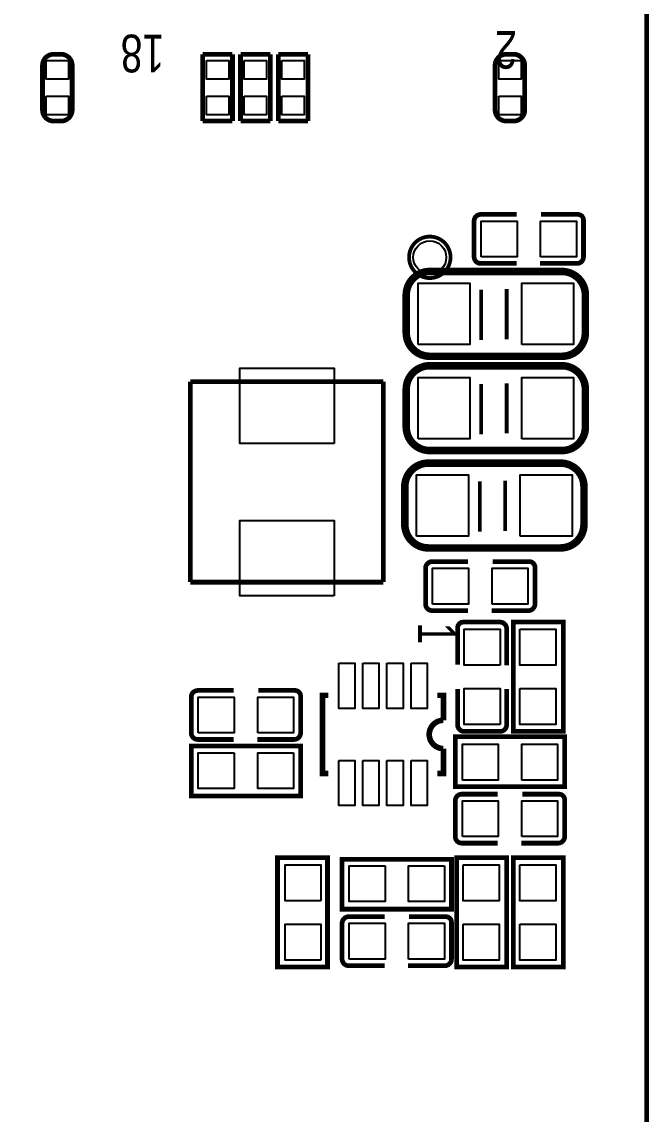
# Model space of a CAD drawing. Extents: x -114 to 119, y -60 to 69.
# Drawn here: x -66.2 to -49.3, y 9 to 38.43 of the extents above; entities that cross this region are included whole.
import ezdxf

# ---------------------------------------------------------------- set-up
doc = ezdxf.new("R2010")
doc.units = 0
doc.header["$MEASUREMENT"] = 0
doc.layers.add('ETCH_BOTTOM', color=253, linetype='CONTINUOUS')

msp = doc.modelspace()

# ---------------------------------------------------------------- linework, layer by layer
at = {"layer": 'ETCH_BOTTOM'}
for points in [[(-52.261999, -7.311847, 0.127, 0.127, 0), (-49.362004, -7.311847, 0.127, 0.127, 0), (-49.362004, 43.63814, 0.127, 0.127, 0), (-79.361995, 43.63814, 0.127, 0.127, 0), (-79.361995, -7.311847, 0.127, 0.127, 0), (-49.362004, -7.311847, 0.127, 0.127, 0)], [(-65.1399, 35.759923, 0.127, 0.127, 0), (-65.3399, 35.759923, 0.127, 0.127, -0.414215), (-65.639899, 36.059923, 0.127, 0.127, 0), (-65.639899, 37.259717, 0.127, 0.127, -0.414215), (-65.3399, 37.559717, 0.127, 0.127, 0), (-65.1399, 37.559717, 0.127, 0.127, -0.414215), (-64.839901, 37.259717, 0.127, 0.127, 0), (-64.839901, 36.059923, 0.127, 0.127, -0.414215), (-65.1399, 35.759923, 0.127, 0.127, 0)], [(-61.321899, 35.759923, 0.127, 0.127, 0), (-61.321899, 37.559717, 0.127, 0.127, 0)], [(-61.321899, 37.559717, 0.127, 0.127, 0), (-60.521901, 37.559717, 0.127, 0.127, 0)], [(-60.521901, 37.559717, 0.127, 0.127, 0), (-60.521901, 35.759923, 0.127, 0.127, 0)], [(-60.305899, 35.759923, 0.127, 0.127, 0), (-60.305899, 37.559717, 0.127, 0.127, 0)], [(-60.305899, 37.559717, 0.127, 0.127, 0), (-59.505901, 37.559717, 0.127, 0.127, 0)], [(-59.505901, 37.559717, 0.127, 0.127, 0), (-59.505901, 35.759923, 0.127, 0.127, 0)], [(-59.289899, 35.759923, 0.127, 0.127, 0), (-59.289899, 37.559717, 0.127, 0.127, 0)], [(-59.289899, 37.559717, 0.127, 0.127, 0), (-58.489901, 37.559717, 0.127, 0.127, 0)], [(-58.489901, 37.559717, 0.127, 0.127, 0), (-58.489901, 35.759923, 0.127, 0.127, 0)], [(-52.9479, 35.759923, 0.127, 0.127, 0), (-53.1479, 35.759923, 0.127, 0.127, -0.414215), (-53.447899, 36.059923, 0.127, 0.127, 0), (-53.447899, 37.259717, 0.127, 0.127, -0.414215), (-53.1479, 37.559717, 0.127, 0.127, 0), (-52.9479, 37.559717, 0.127, 0.127, -0.414215), (-52.647901, 37.259717, 0.127, 0.127, 0), (-52.647901, 36.059923, 0.127, 0.127, -0.414215), (-52.9479, 35.759923, 0.127, 0.127, 0)], [(-60.521901, 35.759923, 0.127, 0.127, 0), (-61.321899, 35.759923, 0.127, 0.127, 0)], [(-59.505901, 35.759923, 0.127, 0.127, 0), (-60.305899, 35.759923, 0.127, 0.127, 0)], [(-58.489901, 35.759923, 0.127, 0.127, 0), (-59.289899, 35.759923, 0.127, 0.127, 0)], [(-52.8701, 33.24352, 0.127, 0.127, 0), (-53.8353, 33.24352, 0.127, 0.127, 0.414214), (-54.0131, 33.06572, 0.127, 0.127, 0), (-54.0131, 32.10052, 0.127, 0.127, 0.414214), (-53.8353, 31.92272, 0.127, 0.127, 0), (-52.8701, 31.92272, 0.127, 0.127, 0)], [(-52.2351, 31.92272, 0.127, 0.127, 0), (-51.2445, 31.92272, 0.127, 0.127, 0.414214), (-51.0667, 32.10052, 0.127, 0.127, 0), (-51.0667, 33.09112, 0.127, 0.127, 0.414214), (-51.2191, 33.24352, 0.127, 0.127, 0), (-52.2097, 33.24352, 0.127, 0.127, 0)], [(-54.6481, 32.08782, 0.1016, 0.1016, 1), (-55.7657, 32.08782, 0.1016, 0.1016, 1), (-54.6481, 32.08782, 0.1016, 0.1016, 0)], [(-55.2069, 31.70682, 0.2032, 0.2032, 0), (-51.6509, 31.70682, 0.2032, 0.2032, -0.414214), (-51.0159, 31.07182, 0.2032, 0.2032, 0), (-51.0159, 30.05582, 0.2032, 0.2032, -0.414214), (-51.6509, 29.42082, 0.2032, 0.2032, 0), (-55.2069, 29.42082, 0.2032, 0.2032, -0.414214), (-55.8419, 30.05582, 0.2032, 0.2032, 0), (-55.8419, 31.07182, 0.2032, 0.2032, -0.414214), (-55.2069, 31.70682, 0.2032, 0.2032, 0)], [(-53.820492, 31.215813, 0.1016, 0.1016, 0), (-53.820492, 29.862424, 0.1016, 0.1016, 0)], [(-53.13741, 31.234812, 0.1016, 0.1016, 0), (-53.13741, 29.881322, 0.1016, 0.1016, 0)], [(-55.2069, 29.16682, 0.2032, 0.2032, 0), (-51.6509, 29.16682, 0.2032, 0.2032, -0.414214), (-51.0159, 28.53182, 0.2032, 0.2032, 0), (-51.0159, 27.51582, 0.2032, 0.2032, -0.414214), (-51.6509, 26.88082, 0.2032, 0.2032, 0), (-55.2069, 26.88082, 0.2032, 0.2032, -0.414214), (-55.8419, 27.51582, 0.2032, 0.2032, 0), (-55.8419, 28.53182, 0.2032, 0.2032, -0.414214), (-55.2069, 29.16682, 0.2032, 0.2032, 0)], [(-61.654995, 28.734995, 0.127, 0.127, 0), (-56.455005, 28.734995, 0.127, 0.127, 0)], [(-61.654995, 23.335005, 0.127, 0.127, 0), (-61.654995, 28.734995, 0.127, 0.127, 0)], [(-56.455005, 28.734995, 0.127, 0.127, 0), (-56.455005, 23.335005, 0.127, 0.127, 0)], [(-53.820492, 28.675813, 0.1016, 0.1016, 0), (-53.820492, 27.322424, 0.1016, 0.1016, 0)], [(-53.13741, 28.694812, 0.1016, 0.1016, 0), (-53.13741, 27.341322, 0.1016, 0.1016, 0)], [(-55.245, 26.543, 0.2032, 0.2032, 0), (-51.689, 26.543, 0.2032, 0.2032, -0.414214), (-51.054, 25.908, 0.2032, 0.2032, 0), (-51.054, 24.892, 0.2032, 0.2032, -0.414214), (-51.689, 24.257, 0.2032, 0.2032, 0), (-55.245, 24.257, 0.2032, 0.2032, -0.414214), (-55.88, 24.892, 0.2032, 0.2032, 0), (-55.88, 25.908, 0.2032, 0.2032, -0.414214), (-55.245, 26.543, 0.2032, 0.2032, 0)], [(-53.858592, 26.051993, 0.1016, 0.1016, 0), (-53.858592, 24.698604, 0.1016, 0.1016, 0)], [(-53.17551, 26.070992, 0.1016, 0.1016, 0), (-53.17551, 24.717502, 0.1016, 0.1016, 0)], [(-54.1782, 23.8887, 0.127, 0.127, 0), (-55.1434, 23.8887, 0.127, 0.127, 0.414214), (-55.3212, 23.7109, 0.127, 0.127, 0), (-55.3212, 22.7457, 0.127, 0.127, 0.414214), (-55.1434, 22.5679, 0.127, 0.127, 0), (-54.1782, 22.5679, 0.127, 0.127, 0)], [(-53.5432, 22.5679, 0.127, 0.127, 0), (-52.5526, 22.5679, 0.127, 0.127, 0.414214), (-52.3748, 22.7457, 0.127, 0.127, 0), (-52.3748, 23.7363, 0.127, 0.127, 0.414214), (-52.5272, 23.8887, 0.127, 0.127, 0), (-53.5178, 23.8887, 0.127, 0.127, 0)], [(-56.455005, 23.335005, 0.127, 0.127, 0), (-61.654995, 23.335005, 0.127, 0.127, 0)], [(-53.1368, 21.08962, 0.127, 0.127, 0), (-53.1368, 22.08022, 0.127, 0.127, 0.414214), (-53.3146, 22.25802, 0.127, 0.127, 0), (-54.3052, 22.25802, 0.127, 0.127, 0.414214), (-54.4576, 22.10562, 0.127, 0.127, 0), (-54.4576, 21.11502, 0.127, 0.127, 0)], [(-51.6128, 19.31162, 0.127, 0.127, 0), (-52.959, 19.31162, 0.127, 0.127, 0), (-52.959, 22.25802, 0.127, 0.127, 0), (-51.6128, 22.25802, 0.127, 0.127, 0), (-51.6128, 19.31162, 0.127, 0.127, 0)], [(-60.4901, 20.41652, 0.127, 0.127, 0), (-61.4553, 20.41652, 0.127, 0.127, 0.414214), (-61.6331, 20.23872, 0.127, 0.127, 0), (-61.6331, 19.27352, 0.127, 0.127, 0.414214), (-61.4553, 19.09572, 0.127, 0.127, 0), (-60.4901, 19.09572, 0.127, 0.127, 0)], [(-59.8551, 19.09572, 0.127, 0.127, 0), (-58.8645, 19.09572, 0.127, 0.127, 0.414214), (-58.6867, 19.27352, 0.127, 0.127, 0), (-58.6867, 20.26412, 0.127, 0.127, 0.414214), (-58.8391, 20.41652, 0.127, 0.127, 0), (-59.8297, 20.41652, 0.127, 0.127, 0)], [(-57.938086, 18.17911, 0.1524, 0.1524, 0), (-58.09709, 18.17911, 0.1524, 0.1524, 0), (-58.09709, 20.285278, 0.1524, 0.1524, 0), (-57.938086, 20.285278, 0.1524, 0.1524, 0)], [(-54.841318, 19.613194, 0.1524, 0.1524, 0), (-54.841318, 20.285278, 0.1524, 0.1524, 0), (-55.000322, 20.285278, 0.1524, 0.1524, 0)], [(-54.4576, 20.45462, 0.127, 0.127, 0), (-54.4576, 19.48942, 0.127, 0.127, 0.414214), (-54.2798, 19.31162, 0.127, 0.127, 0), (-53.3146, 19.31162, 0.127, 0.127, 0.414214), (-53.1368, 19.48942, 0.127, 0.127, 0), (-53.1368, 20.45462, 0.127, 0.127, 0)], [(-54.841318, 19.613194, 0.1524, 0.1524, 0.999701), (-54.841318, 18.851194, 0.1524, 0.1524, 0)], [(-51.5747, 19.17192, 0.127, 0.127, 0), (-51.5747, 17.82572, 0.127, 0.127, 0), (-54.5211, 17.82572, 0.127, 0.127, 0), (-54.5211, 19.17192, 0.127, 0.127, 0), (-51.5747, 19.17192, 0.127, 0.127, 0)], [(-61.6331, 17.57172, 0.127, 0.127, 0), (-61.6331, 18.91792, 0.127, 0.127, 0), (-58.6867, 18.91792, 0.127, 0.127, 0), (-58.6867, 17.57172, 0.127, 0.127, 0), (-61.6331, 17.57172, 0.127, 0.127, 0)], [(-54.841318, 18.851194, 0.1524, 0.1524, 0), (-54.841318, 18.17911, 0.1524, 0.1524, 0), (-55.000322, 18.17911, 0.1524, 0.1524, 0)], [(-53.3781, 17.62252, 0.127, 0.127, 0), (-54.3433, 17.62252, 0.127, 0.127, 0.414214), (-54.5211, 17.44472, 0.127, 0.127, 0), (-54.5211, 16.47952, 0.127, 0.127, 0.414214), (-54.3433, 16.30172, 0.127, 0.127, 0), (-53.3781, 16.30172, 0.127, 0.127, 0)], [(-52.7431, 16.30172, 0.127, 0.127, 0), (-51.7525, 16.30172, 0.127, 0.127, 0.414214), (-51.5747, 16.47952, 0.127, 0.127, 0), (-51.5747, 17.47012, 0.127, 0.127, 0.414214), (-51.7271, 17.62252, 0.127, 0.127, 0), (-52.7177, 17.62252, 0.127, 0.127, 0)], [(-59.309, 15.90802, 0.127, 0.127, 0), (-57.9628, 15.90802, 0.127, 0.127, 0), (-57.9628, 12.96162, 0.127, 0.127, 0), (-59.309, 12.96162, 0.127, 0.127, 0), (-59.309, 15.90802, 0.127, 0.127, 0)], [(-57.5691, 14.52372, 0.127, 0.127, 0), (-57.5691, 15.86992, 0.127, 0.127, 0), (-54.6227, 15.86992, 0.127, 0.127, 0), (-54.6227, 14.52372, 0.127, 0.127, 0), (-57.5691, 14.52372, 0.127, 0.127, 0)], [(-53.1368, 12.96162, 0.127, 0.127, 0), (-54.483, 12.96162, 0.127, 0.127, 0), (-54.483, 15.90802, 0.127, 0.127, 0), (-53.1368, 15.90802, 0.127, 0.127, 0), (-53.1368, 12.96162, 0.127, 0.127, 0)], [(-51.6128, 12.96162, 0.127, 0.127, 0), (-52.959, 12.96162, 0.127, 0.127, 0), (-52.959, 15.90802, 0.127, 0.127, 0), (-51.6128, 15.90802, 0.127, 0.127, 0), (-51.6128, 12.96162, 0.127, 0.127, 0)], [(-56.4261, 14.32052, 0.127, 0.127, 0), (-57.3913, 14.32052, 0.127, 0.127, 0.414214), (-57.5691, 14.14272, 0.127, 0.127, 0), (-57.5691, 13.17752, 0.127, 0.127, 0.414214), (-57.3913, 12.99972, 0.127, 0.127, 0), (-56.4261, 12.99972, 0.127, 0.127, 0)], [(-55.7911, 12.99972, 0.127, 0.127, 0), (-54.8005, 12.99972, 0.127, 0.127, 0.414214), (-54.6227, 13.17752, 0.127, 0.127, 0), (-54.6227, 14.16812, 0.127, 0.127, 0.414214), (-54.7751, 14.32052, 0.127, 0.127, 0), (-55.7657, 14.32052, 0.127, 0.127, 0)]]:
    msp.add_lwpolyline(points, format="xyseb", dxfattribs=at)
for points in [[(-65.539849, 37.388559), (-64.939951, 37.388559), (-64.939951, 36.888458), (-65.539849, 36.888458)], [(-61.221849, 37.388559), (-60.621951, 37.388559), (-60.621951, 36.888458), (-61.221849, 36.888458)], [(-60.205849, 37.388559), (-59.605951, 37.388559), (-59.605951, 36.888458), (-60.205849, 36.888458)], [(-59.189849, 37.388559), (-58.589951, 37.388559), (-58.589951, 36.888458), (-59.189849, 36.888458)], [(-53.347849, 37.388559), (-52.747951, 37.388559), (-52.747951, 36.888458), (-53.347849, 36.888458)], [(-65.539849, 36.431182), (-64.939951, 36.431182), (-64.939951, 35.931081), (-65.539849, 35.931081)], [(-61.221849, 36.431182), (-60.621951, 36.431182), (-60.621951, 35.931081), (-61.221849, 35.931081)], [(-60.205849, 36.431182), (-59.605951, 36.431182), (-59.605951, 35.931081), (-60.205849, 35.931081)], [(-59.189849, 36.431182), (-58.589951, 36.431182), (-58.589951, 35.931081), (-59.189849, 35.931081)], [(-53.347849, 36.431182), (-52.747951, 36.431182), (-52.747951, 35.931081), (-53.347849, 35.931081)], [(-53.8226, 32.10052), (-53.8226, 33.06572), (-52.8574, 33.06572), (-52.8574, 32.10052)], [(-52.2224, 32.10052), (-52.2224, 33.06572), (-51.2572, 33.06572), (-51.2572, 32.10052)], [(-55.5244, 29.73832), (-55.5244, 31.38932), (-54.1274, 31.38932), (-54.1274, 29.73832)], [(-52.7304, 29.73832), (-52.7304, 31.38932), (-51.3334, 31.38932), (-51.3334, 29.73832)], [(-57.785, 27.069009), (-60.325, 27.069009), (-60.325, 29.101009), (-57.785, 29.101009)], [(-55.5244, 27.19832), (-55.5244, 28.84932), (-54.1274, 28.84932), (-54.1274, 27.19832)], [(-52.7304, 27.19832), (-52.7304, 28.84932), (-51.3334, 28.84932), (-51.3334, 27.19832)], [(-55.5625, 24.5745), (-55.5625, 26.2255), (-54.1655, 26.2255), (-54.1655, 24.5745)], [(-52.7685, 24.5745), (-52.7685, 26.2255), (-51.3715, 26.2255), (-51.3715, 24.5745)], [(-57.785, 22.968991), (-60.325, 22.968991), (-60.325, 25.000991), (-57.785, 25.000991)], [(-55.1307, 22.7457), (-55.1307, 23.7109), (-54.1655, 23.7109), (-54.1655, 22.7457)], [(-53.5305, 22.7457), (-53.5305, 23.7109), (-52.5653, 23.7109), (-52.5653, 22.7457)], [(-53.3146, 21.10232), (-54.2798, 21.10232), (-54.2798, 22.06752), (-53.3146, 22.06752)], [(-52.7812, 22.06752), (-51.816, 22.06752), (-51.816, 21.10232), (-52.7812, 21.10232)], [(-57.66021, 21.151672), (-57.22841, 21.151672), (-57.22841, 19.932472), (-57.66021, 19.932472)], [(-57.010224, 21.151672), (-56.578424, 21.151672), (-56.578424, 19.932472), (-57.010224, 19.932472)], [(-56.359984, 21.151672), (-55.928184, 21.151672), (-55.928184, 19.932472), (-56.359984, 19.932472)], [(-55.709998, 21.151672), (-55.278198, 21.151672), (-55.278198, 19.932472), (-55.709998, 19.932472)], [(-53.3146, 19.50212), (-54.2798, 19.50212), (-54.2798, 20.46732), (-53.3146, 20.46732)], [(-52.7812, 20.46732), (-51.816, 20.46732), (-51.816, 19.50212), (-52.7812, 19.50212)], [(-61.4426, 19.27352), (-61.4426, 20.23872), (-60.4774, 20.23872), (-60.4774, 19.27352)], [(-59.8424, 19.27352), (-59.8424, 20.23872), (-58.8772, 20.23872), (-58.8772, 19.27352)], [(-54.3306, 18.00352), (-54.3306, 18.96872), (-53.3654, 18.96872), (-53.3654, 18.00352)], [(-52.7304, 18.00352), (-52.7304, 18.96872), (-51.7652, 18.96872), (-51.7652, 18.00352)], [(-60.4774, 18.74012), (-60.4774, 17.77492), (-61.4426, 17.77492), (-61.4426, 18.74012)], [(-58.8772, 18.74012), (-58.8772, 17.77492), (-59.8424, 17.77492), (-59.8424, 18.74012)], [(-57.66021, 18.531916), (-57.22841, 18.531916), (-57.22841, 17.312716), (-57.66021, 17.312716)], [(-57.010224, 18.531916), (-56.578424, 18.531916), (-56.578424, 17.312716), (-57.010224, 17.312716)], [(-56.359984, 18.531916), (-55.928184, 18.531916), (-55.928184, 17.312716), (-56.359984, 17.312716)], [(-55.709998, 18.531916), (-55.278198, 18.531916), (-55.278198, 17.312716), (-55.709998, 17.312716)], [(-54.3306, 16.47952), (-54.3306, 17.44472), (-53.3654, 17.44472), (-53.3654, 16.47952)], [(-52.7304, 16.47952), (-52.7304, 17.44472), (-51.7652, 17.44472), (-51.7652, 16.47952)], [(-58.1406, 14.75232), (-59.1058, 14.75232), (-59.1058, 15.71752), (-58.1406, 15.71752)], [(-56.4134, 15.69212), (-56.4134, 14.72692), (-57.3786, 14.72692), (-57.3786, 15.69212)], [(-54.8132, 15.69212), (-54.8132, 14.72692), (-55.7784, 14.72692), (-55.7784, 15.69212)], [(-54.3052, 15.71752), (-53.34, 15.71752), (-53.34, 14.75232), (-54.3052, 14.75232)], [(-52.7812, 15.71752), (-51.816, 15.71752), (-51.816, 14.75232), (-52.7812, 14.75232)], [(-57.3786, 13.17752), (-57.3786, 14.14272), (-56.4134, 14.14272), (-56.4134, 13.17752)], [(-55.7784, 13.17752), (-55.7784, 14.14272), (-54.8132, 14.14272), (-54.8132, 13.17752)], [(-58.1406, 13.15212), (-59.1058, 13.15212), (-59.1058, 14.11732), (-58.1406, 14.11732)], [(-54.3052, 14.11732), (-53.34, 14.11732), (-53.34, 13.15212), (-54.3052, 13.15212)], [(-52.7812, 14.11732), (-51.816, 14.11732), (-51.816, 13.15212), (-52.7812, 13.15212)]]:
    msp.add_lwpolyline(points, close=True, dxfattribs=at)
msp.add_circle((-55.2069, 32.08782), 0.4445, dxfattribs=at)

# ---------------------------------------------------------------- texts
at = {"layer": 'ETCH_BOTTOM', "width": 0.775}
for s, rotation, p in [('18', 180, (-62.362105, 38.08796)), ('2', 180, (-52.861997, 38.188062)), ('1', 270, (-55.52788, 22.247682))]:
    msp.add_text(s, height=1.016, rotation=rotation, dxfattribs=at).set_placement(p)

doc.saveas('drawing.dxf')
